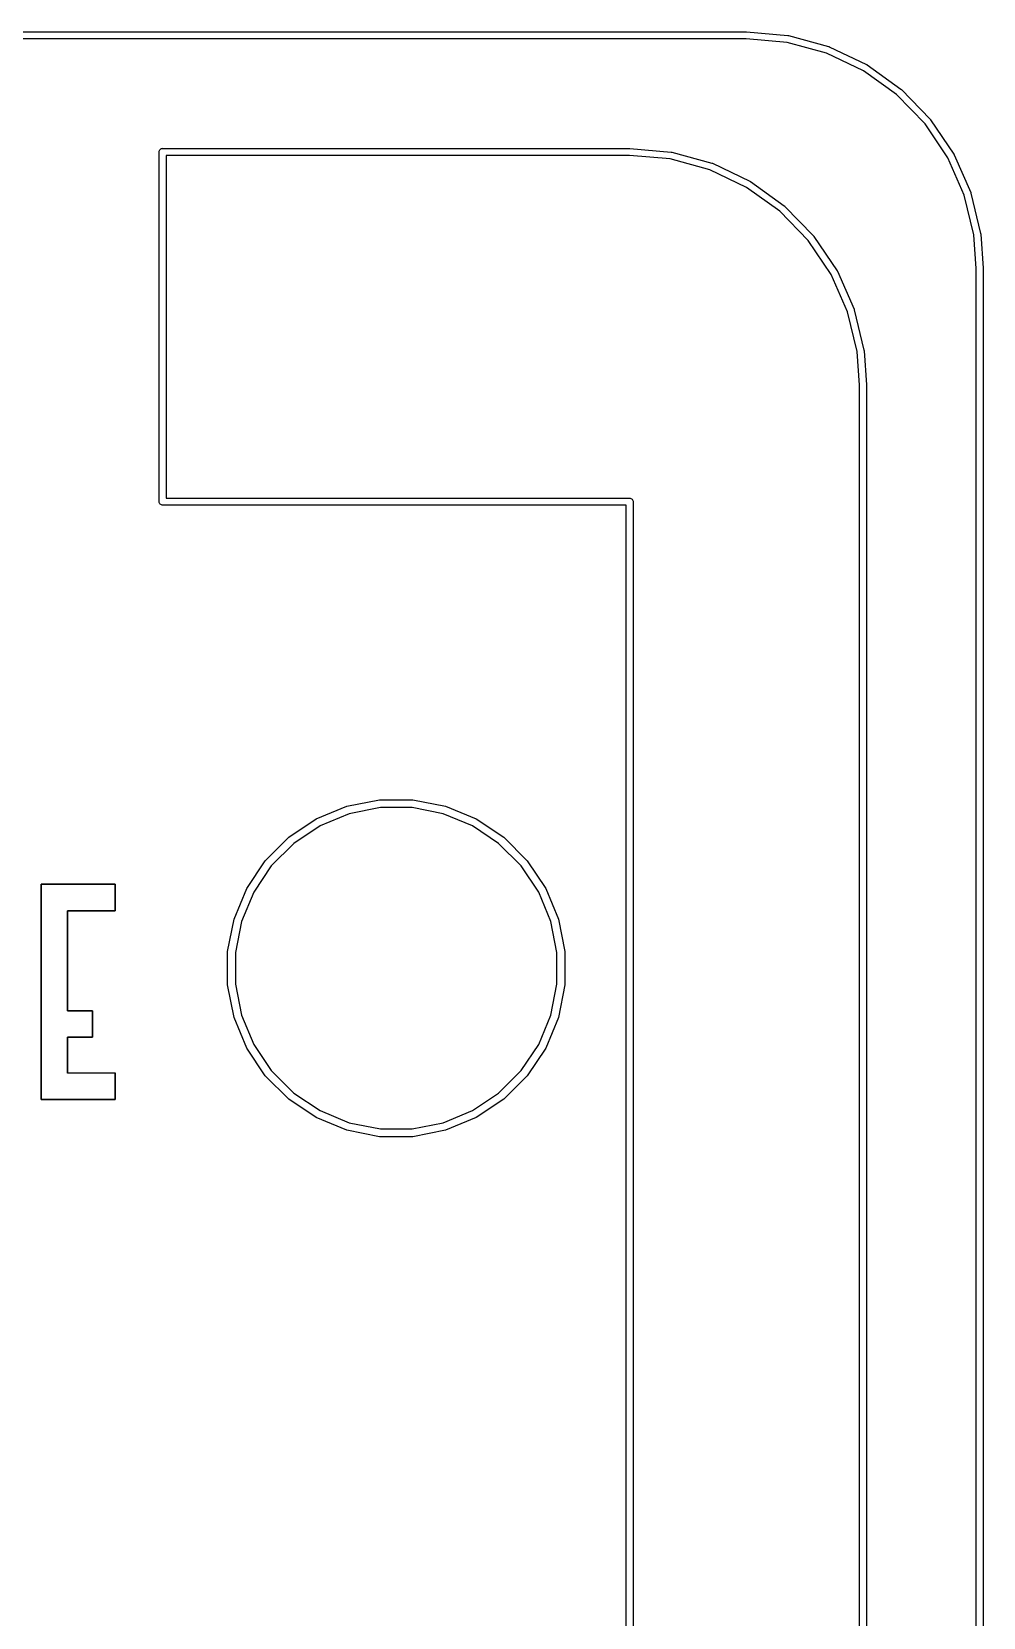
# Model space of a CAD drawing. Extents: x 22 to 393, y -205 to -25.
# Drawn here: x 372.19 to 392.57, y -58.91 to -24.93 of the extents above; entities that cross this region are included whole.
import ezdxf

# ---------------------------------------------------------------- set-up
doc = ezdxf.new("R2010")
doc.units = 0
doc.layers.add('BLACK', color=7, linetype='CONTINUOUS')

msp = doc.modelspace()

# ---------------------------------------------------------------- linework, layer by layer
at = {"layer": 'BLACK', "linetype": 'CONTINUOUS'}
for p, q in [((27.4963, -24.925), (387.504, -24.925)), ((387.497, -25.075), (27.5028, -25.075)), ((388.372, -25.1531), (387.497, -25.075)), ((387.504, -24.925), (387.507, -24.9253)), ((387.507, -24.9253), (388.392, -25.0043)), ((388.392, -25.0043), (388.392, -25.0043)), ((388.392, -25.0043), (388.392, -25.0043)), ((388.392, -25.0043), (388.401, -25.0056)), ((388.401, -25.0056), (388.403, -25.0063)), ((388.403, -25.0063), (388.405, -25.0067)), ((388.405, -25.0067), (389.263, -25.2412)), ((389.217, -25.3842), (388.372, -25.1531)), ((390.007, -25.7611), (389.217, -25.3842)), ((389.263, -25.2412), (389.263, -25.2412)), ((389.263, -25.2412), (389.263, -25.2413)), ((389.263, -25.2413), (389.271, -25.244)), ((389.271, -25.244), (389.273, -25.2451)), ((389.273, -25.2451), (389.275, -25.2459)), ((389.275, -25.2459), (390.077, -25.6286)), ((390.718, -26.272), (390.007, -25.7611)), ((390.077, -25.6286), (390.077, -25.6286)), ((390.077, -25.6286), (390.078, -25.6286)), ((390.078, -25.6286), (390.085, -25.6328)), ((390.085, -25.6328), (390.087, -25.6342)), ((390.087, -25.6342), (390.089, -25.6354)), ((390.089, -25.6354), (390.811, -26.1541)), ((390.811, -26.1541), (390.818, -26.1596)), ((390.818, -26.1596), (390.819, -26.1613)), ((390.819, -26.1613), (390.821, -26.1628)), ((390.821, -26.1628), (391.44, -26.8012)), ((391.327, -26.9008), (390.718, -26.272)), ((391.44, -26.8012), (391.445, -26.8077)), ((391.445, -26.8077), (391.446, -26.8097)), ((391.446, -26.8097), (391.448, -26.8116)), ((391.448, -26.8116), (391.944, -27.5494)), ((391.816, -27.6275), (391.327, -26.9008)), ((374.925, -27.5), (374.926, -27.4853)), ((374.925, -27.5037), (374.925, -27.5)), ((374.925, -34.9963), (374.925, -27.5037)), ((374.926, -27.4853), (374.93, -27.4712)), ((374.93, -27.4712), (374.937, -27.4581)), ((374.937, -27.4581), (374.947, -27.4467)), ((374.947, -27.4467), (374.958, -27.4373)), ((374.958, -27.4373), (374.971, -27.4304)), ((374.971, -27.4304), (374.985, -27.4261)), ((374.985, -27.4261), (374.996, -27.425)), ((374.996, -27.425), (375, -27.4246)), ((375, -27.4246), (375.004, -27.425)), ((375.004, -27.425), (385.004, -27.425)), ((385.004, -27.425), (385.007, -27.4253)), ((385.007, -27.4253), (385.892, -27.5043)), ((385.892, -27.5043), (385.892, -27.5043)), ((385.892, -27.5043), (385.892, -27.5043)), ((385.892, -27.5043), (385.901, -27.5056)), ((385.901, -27.5056), (385.903, -27.5063)), ((385.903, -27.5063), (385.905, -27.5067)), ((385.905, -27.5067), (386.763, -27.7412)), ((375.075, -27.575), (375.075, -34.925)), ((384.997, -27.575), (375.075, -27.575)), ((385.872, -27.6531), (384.997, -27.575)), ((386.717, -27.8842), (385.872, -27.6531)), ((386.763, -27.7412), (386.763, -27.7412)), ((386.763, -27.7412), (386.763, -27.7413)), ((386.763, -27.7413), (386.771, -27.744)), ((386.771, -27.744), (386.773, -27.7451)), ((386.773, -27.7451), (386.775, -27.7459)), ((386.775, -27.7459), (387.577, -28.1286)), ((392.167, -28.4292), (391.816, -27.6275)), ((391.944, -27.5494), (391.948, -27.5568)), ((391.948, -27.5568), (391.949, -27.559)), ((391.949, -27.559), (391.95, -27.5611)), ((391.95, -27.5611), (392.308, -28.3751)), ((387.507, -28.2611), (386.717, -27.8842)), ((387.577, -28.1286), (387.577, -28.1286)), ((387.577, -28.1286), (387.578, -28.1286)), ((387.578, -28.1286), (387.585, -28.1328)), ((387.585, -28.1328), (387.587, -28.1342)), ((387.587, -28.1342), (387.589, -28.1354)), ((387.589, -28.1354), (388.311, -28.6541)), ((388.218, -28.772), (387.507, -28.2611)), ((392.372, -29.2812), (392.167, -28.4292)), ((392.308, -28.3751), (392.311, -28.3831)), ((392.311, -28.3831), (392.311, -28.3855)), ((392.311, -28.3855), (392.312, -28.3877)), ((392.312, -28.3877), (392.519, -29.2521)), ((388.827, -29.4008), (388.218, -28.772)), ((388.311, -28.6541), (388.318, -28.6596)), ((388.318, -28.6596), (388.319, -28.6613)), ((388.319, -28.6613), (388.321, -28.6628)), ((388.321, -28.6628), (388.94, -29.3012)), ((389.316, -30.1275), (388.827, -29.4008)), ((388.94, -29.3012), (388.945, -29.3077)), ((388.945, -29.3077), (388.946, -29.3097)), ((388.946, -29.3097), (388.948, -29.3116)), ((388.948, -29.3116), (389.444, -30.0494)), ((392.425, -30.0028), (392.372, -29.2812)), ((392.519, -29.2521), (392.521, -29.2606)), ((392.521, -29.2606), (392.521, -29.2623)), ((392.521, -29.2623), (392.521, -29.2641)), ((392.521, -29.2641), (392.575, -29.9936)), ((389.667, -30.9292), (389.316, -30.1275)), ((389.444, -30.0494), (389.448, -30.0568)), ((389.448, -30.0568), (389.449, -30.059)), ((389.449, -30.059), (389.45, -30.0611)), ((389.45, -30.0611), (389.808, -30.8751)), ((392.425, -159.997), (392.425, -30.0028)), ((392.575, -29.9936), (392.575, -29.9963)), ((392.575, -29.9963), (392.575, -160.004)), ((389.808, -30.8751), (389.811, -30.8831)), ((389.811, -30.8831), (389.811, -30.8855)), ((389.811, -30.8855), (389.812, -30.8877)), ((389.812, -30.8877), (390.019, -31.7521)), ((389.872, -31.7812), (389.667, -30.9292)), ((389.925, -32.5028), (389.872, -31.7812)), ((390.019, -31.7521), (390.021, -31.7606)), ((390.021, -31.7606), (390.021, -31.7623)), ((390.021, -31.7623), (390.021, -31.7641)), ((390.021, -31.7641), (390.075, -32.4936)), ((389.925, -74.925), (389.925, -32.5028)), ((390.075, -32.4936), (390.075, -32.4963)), ((390.075, -32.4963), (390.075, -74.9963)), ((374.925, -35), (374.925, -34.9963)), ((374.926, -35.0147), (374.925, -35)), ((375.075, -34.925), (384.996, -34.925)), ((384.996, -34.925), (385, -34.9246)), ((385, -34.9246), (385.004, -34.925)), ((385.004, -34.925), (385.015, -34.9261)), ((385.015, -34.9261), (385.029, -34.9304)), ((385.029, -34.9304), (385.042, -34.9373)), ((385.042, -34.9373), (385.053, -34.9467)), ((385.053, -34.9467), (385.063, -34.9581)), ((385.063, -34.9581), (385.07, -34.9712)), ((385.07, -34.9712), (385.074, -34.9853)), ((385.074, -34.9853), (385.075, -35)), ((385.075, -35), (385.075, -35.0037)), ((385.075, -35.0037), (385.075, -74.925)), ((374.93, -35.0288), (374.926, -35.0147)), ((374.937, -35.0419), (374.93, -35.0288)), ((374.947, -35.0533), (374.937, -35.0419)), ((374.958, -35.0627), (374.947, -35.0533)), ((374.971, -35.0696), (374.958, -35.0627)), ((374.985, -35.0739), (374.971, -35.0696)), ((375, -35.0754), (374.985, -35.0739)), ((375.004, -35.075), (375, -35.0754)), ((384.925, -35.075), (375.004, -35.075)), ((384.925, -74.9963), (384.925, -35.075)), ((378.946, -41.5258), (379.644, -41.3869)), ((379.644, -41.3869), (380.356, -41.3869)), ((380.356, -41.3869), (381.054, -41.5258)), ((377.697, -42.1936), (378.289, -41.7982)), ((378.289, -41.7982), (378.946, -41.5258)), ((378.995, -41.6885), (378.369, -41.9481)), ((379.661, -41.5561), (378.995, -41.6885)), ((380.339, -41.5561), (379.661, -41.5561)), ((381.005, -41.6885), (380.339, -41.5561)), ((381.631, -41.9481), (381.005, -41.6885)), ((381.054, -41.5258), (381.711, -41.7982)), ((381.711, -41.7982), (382.303, -42.1936)), ((378.369, -41.9481), (377.805, -42.325)), ((382.195, -42.325), (381.631, -41.9481)), ((377.194, -42.6968), (377.697, -42.1936)), ((377.805, -42.325), (377.325, -42.8047)), ((382.675, -42.8047), (382.195, -42.325)), ((382.303, -42.1936), (382.806, -42.6968)), ((376.798, -43.2886), (377.194, -42.6968)), ((377.325, -42.8047), (376.948, -43.3687)), ((383.052, -43.3687), (382.675, -42.8047)), ((382.806, -42.6968), (383.202, -43.2886)), ((372.392, -43.1987), (372.393, -43.1986)), ((372.392, -43.1988), (372.392, -43.1987)), ((372.392, -43.1987), (372.392, -43.1987)), ((372.392, -43.1989), (372.392, -43.1988)), ((372.392, -43.1988), (372.392, -43.1988)), ((372.392, -47.814), (372.392, -43.1989)), ((372.392, -43.1989), (372.392, -43.1989)), ((372.393, -43.1986), (372.393, -43.1986)), ((372.393, -43.1986), (372.393, -43.1986)), ((372.393, -43.1986), (372.393, -43.1986)), ((372.393, -43.1986), (372.393, -43.1986)), ((372.393, -43.1986), (372.393, -43.1986)), ((372.393, -43.1986), (373.982, -43.1986)), ((373.981, -43.1992), (372.393, -43.1992)), ((372.393, -43.1992), (372.393, -47.8138)), ((373.981, -43.7672), (373.981, -43.1992)), ((373.982, -43.1986), (373.982, -43.1986)), ((373.982, -43.1986), (373.982, -43.1986)), ((373.982, -43.1986), (373.982, -43.1986)), ((373.982, -43.1986), (373.982, -43.1986)), ((373.982, -43.1986), (373.982, -43.1986)), ((373.982, -43.1986), (373.982, -43.1987)), ((373.982, -43.1987), (373.982, -43.1987)), ((373.982, -43.1987), (373.982, -43.1988)), ((373.982, -43.1988), (373.982, -43.1988)), ((373.982, -43.1988), (373.982, -43.1989)), ((373.982, -43.1989), (373.982, -43.1989)), ((373.982, -43.1989), (373.982, -43.7675)), ((376.526, -43.9461), (376.798, -43.2886)), ((376.948, -43.3687), (376.688, -43.9955)), ((383.312, -43.9955), (383.052, -43.3687)), ((383.202, -43.2886), (383.474, -43.9461)), ((372.961, -43.7673), (372.961, -43.7672)), ((372.961, -43.7672), (372.961, -43.7672)), ((372.961, -43.7672), (372.961, -43.7672)), ((372.961, -43.7672), (372.961, -43.7672)), ((372.961, -43.7672), (372.961, -43.7672)), ((372.961, -43.7672), (372.961, -43.7672)), ((372.961, -43.7672), (373.981, -43.7672)), ((372.961, -43.7674), (372.961, -43.7673)), ((372.961, -43.7673), (372.961, -43.7673)), ((372.961, -43.7675), (372.961, -43.7674)), ((372.961, -43.7674), (372.961, -43.7674)), ((372.961, -45.9103), (372.961, -43.7675)), ((372.961, -43.7675), (372.961, -43.7675)), ((373.982, -43.7678), (372.962, -43.7678)), ((372.962, -43.7678), (372.962, -45.91)), ((373.982, -43.7675), (373.982, -43.7675)), ((373.982, -43.7675), (373.982, -43.7675)), ((373.982, -43.7675), (373.982, -43.7676)), ((373.982, -43.7676), (373.982, -43.7676)), ((373.982, -43.7676), (373.982, -43.7677)), ((373.982, -43.7677), (373.982, -43.7677)), ((373.982, -43.7677), (373.982, -43.7677)), ((373.982, -43.7677), (373.982, -43.7678)), ((373.982, -43.7678), (373.982, -43.7678)), ((373.982, -43.7678), (373.982, -43.7678)), ((373.982, -43.7678), (373.982, -43.7678)), ((376.387, -44.6441), (376.526, -43.9461)), ((376.688, -43.9955), (376.556, -44.6608)), ((383.444, -44.6608), (383.312, -43.9955)), ((383.474, -43.9461), (383.613, -44.6441)), ((376.387, -45.3559), (376.387, -44.6441)), ((376.556, -44.6608), (376.556, -45.3392)), ((383.444, -45.3392), (383.444, -44.6608)), ((383.613, -44.6441), (383.613, -45.3559)), ((376.526, -46.0539), (376.387, -45.3559)), ((376.556, -45.3392), (376.688, -46.0045)), ((383.312, -46.0045), (383.444, -45.3392)), ((383.613, -45.3559), (383.474, -46.0539)), ((372.961, -45.9104), (372.961, -45.9103)), ((372.961, -45.9103), (372.961, -45.9103)), ((372.961, -45.9105), (372.961, -45.9104)), ((372.961, -45.9104), (372.961, -45.9104)), ((372.961, -45.9106), (372.961, -45.9105)), ((372.961, -45.9105), (372.961, -45.9105)), ((373.496, -45.9106), (372.961, -45.9106)), ((372.961, -45.9106), (372.961, -45.9106)), ((372.961, -45.9106), (372.961, -45.9106)), ((372.961, -45.9106), (372.961, -45.9106)), ((372.961, -45.9106), (372.961, -45.9106)), ((372.962, -45.91), (373.496, -45.91)), ((373.496, -45.91), (373.496, -45.91)), ((373.496, -45.91), (373.496, -45.91)), ((373.496, -45.91), (373.496, -45.91)), ((373.496, -45.91), (373.496, -45.91)), ((373.496, -45.91), (373.496, -45.9101)), ((373.496, -45.9101), (373.496, -45.9101)), ((373.496, -45.9101), (373.496, -45.9101)), ((373.496, -45.9101), (373.496, -45.9102)), ((373.496, -45.9102), (373.496, -45.9102)), ((373.496, -45.9102), (373.496, -45.9103)), ((373.496, -45.9103), (373.496, -45.9103)), ((373.496, -45.9103), (373.496, -46.4789)), ((373.496, -46.4786), (373.496, -45.9106)), ((376.798, -46.7114), (376.526, -46.0539)), ((376.688, -46.0045), (376.948, -46.6313)), ((383.052, -46.6313), (383.312, -46.0045)), ((383.474, -46.0539), (383.202, -46.7114)), ((372.961, -46.4787), (372.961, -46.4786)), ((372.961, -46.4786), (372.961, -46.4786)), ((372.961, -46.4786), (372.961, -46.4786)), ((372.961, -46.4786), (372.961, -46.4786)), ((372.961, -46.4786), (372.961, -46.4786)), ((372.961, -46.4786), (372.961, -46.4786)), ((372.961, -46.4786), (373.496, -46.4786)), ((372.961, -46.4788), (372.961, -46.4787)), ((372.961, -46.4787), (372.961, -46.4787)), ((372.961, -46.4789), (372.961, -46.4788)), ((372.961, -46.4788), (372.961, -46.4788)), ((372.961, -47.2455), (372.961, -46.4789)), ((372.961, -46.4789), (372.961, -46.4789)), ((373.496, -46.4792), (372.962, -46.4792)), ((372.962, -46.4792), (372.962, -47.2452)), ((373.496, -46.4789), (373.496, -46.4789)), ((373.496, -46.4789), (373.496, -46.4789)), ((373.496, -46.4789), (373.496, -46.479)), ((373.496, -46.479), (373.496, -46.4791)), ((373.496, -46.4791), (373.496, -46.4791)), ((373.496, -46.4791), (373.496, -46.4791)), ((373.496, -46.4791), (373.496, -46.4792)), ((373.496, -46.4792), (373.496, -46.4792)), ((373.496, -46.4792), (373.496, -46.4792)), ((373.496, -46.4792), (373.496, -46.4792)), ((373.496, -46.4792), (373.496, -46.4792)), ((377.194, -47.3032), (376.798, -46.7114)), ((376.948, -46.6313), (377.325, -47.1953)), ((382.675, -47.1953), (383.052, -46.6313)), ((383.202, -46.7114), (382.806, -47.3032)), ((377.325, -47.1953), (377.805, -47.675)), ((382.195, -47.675), (382.675, -47.1953)), ((372.961, -47.2456), (372.961, -47.2455)), ((372.961, -47.2455), (372.961, -47.2455)), ((372.961, -47.2455), (372.961, -47.2455)), ((372.961, -47.2457), (372.961, -47.2456)), ((372.961, -47.2456), (372.961, -47.2456)), ((372.961, -47.2458), (372.961, -47.2457)), ((372.961, -47.2457), (372.961, -47.2457)), ((373.981, -47.2458), (372.961, -47.2458)), ((372.961, -47.2458), (372.961, -47.2458)), ((372.961, -47.2458), (372.961, -47.2458)), ((372.961, -47.2458), (372.961, -47.2458)), ((372.962, -47.2452), (373.982, -47.2452)), ((373.981, -47.8138), (373.981, -47.2458)), ((373.982, -47.2452), (373.982, -47.2452)), ((373.982, -47.2452), (373.982, -47.2452)), ((373.982, -47.2452), (373.982, -47.2452)), ((373.982, -47.2452), (373.982, -47.2452)), ((373.982, -47.2452), (373.982, -47.2452)), ((373.982, -47.2452), (373.982, -47.2453)), ((373.982, -47.2453), (373.982, -47.2453)), ((373.982, -47.2453), (373.982, -47.2454)), ((373.982, -47.2454), (373.982, -47.2454)), ((373.982, -47.2454), (373.982, -47.2455)), ((373.982, -47.2455), (373.982, -47.2455)), ((373.982, -47.2455), (373.982, -47.814)), ((377.697, -47.8064), (377.194, -47.3032)), ((382.806, -47.3032), (382.303, -47.8064)), ((372.392, -47.8141), (372.392, -47.814)), ((372.392, -47.8142), (372.392, -47.8141)), ((372.392, -47.8141), (372.392, -47.8141)), ((372.392, -47.8143), (372.392, -47.8142)), ((372.392, -47.8142), (372.392, -47.8142)), ((372.393, -47.8143), (372.392, -47.8143)), ((372.393, -47.8138), (373.981, -47.8138)), ((372.393, -47.8144), (372.393, -47.8143)), ((372.393, -47.8143), (372.393, -47.8143)), ((372.393, -47.8143), (372.393, -47.8143)), ((372.393, -47.8144), (372.393, -47.8144)), ((373.982, -47.8144), (372.393, -47.8144)), ((372.393, -47.8144), (372.393, -47.8144)), ((373.982, -47.814), (373.982, -47.8141)), ((373.982, -47.8141), (373.982, -47.8141)), ((373.982, -47.8141), (373.982, -47.8142)), ((373.982, -47.8142), (373.982, -47.8142)), ((373.982, -47.8142), (373.982, -47.8143)), ((373.982, -47.8143), (373.982, -47.8143)), ((373.982, -47.8143), (373.982, -47.8143)), ((373.982, -47.8143), (373.982, -47.8143)), ((373.982, -47.8143), (373.982, -47.8144)), ((373.982, -47.8144), (373.982, -47.8144)), ((373.982, -47.8144), (373.982, -47.8144)), ((378.289, -48.2018), (377.697, -47.8064)), ((377.805, -47.675), (378.369, -48.0519)), ((381.631, -48.0519), (382.195, -47.675)), ((382.303, -47.8064), (381.711, -48.2018)), ((378.946, -48.4742), (378.289, -48.2018)), ((378.369, -48.0519), (378.995, -48.3115)), ((381.005, -48.3115), (381.631, -48.0519)), ((381.711, -48.2018), (381.054, -48.4742)), ((379.644, -48.6131), (378.946, -48.4742)), ((378.995, -48.3115), (379.661, -48.4439)), ((379.661, -48.4439), (380.339, -48.4439)), ((380.339, -48.4439), (381.005, -48.3115)), ((381.054, -48.4742), (380.356, -48.6131)), ((380.356, -48.6131), (379.644, -48.6131))]:
    msp.add_line(p, q, dxfattribs=at)

doc.saveas('drawing.dxf')
